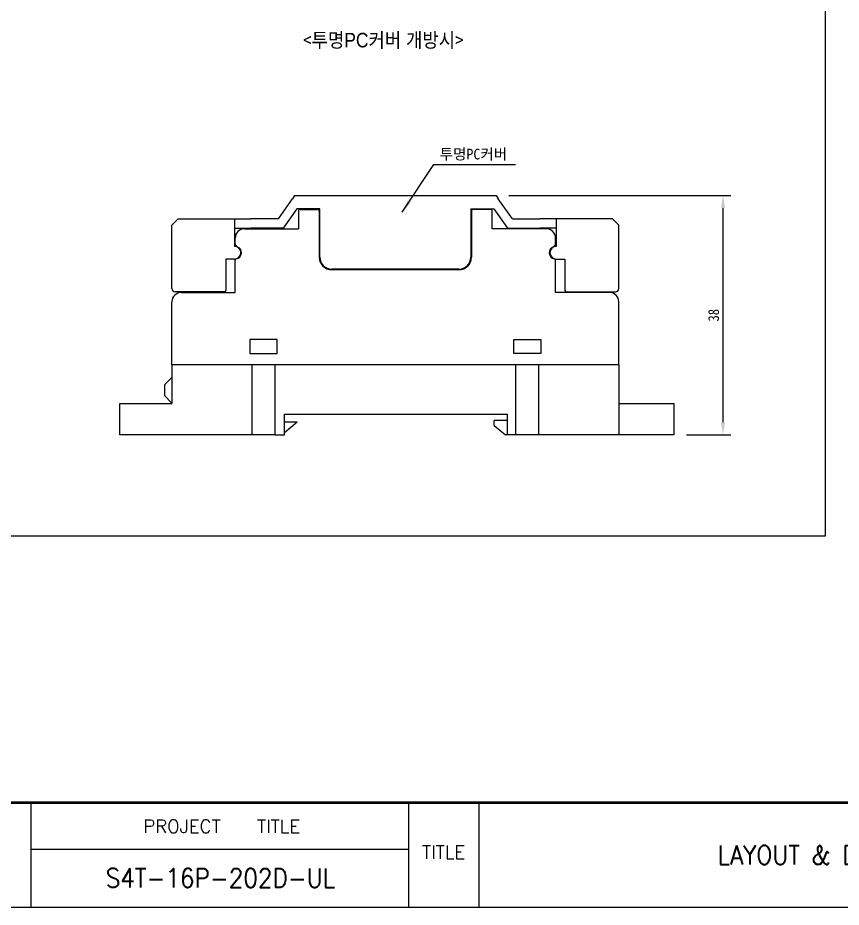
# Model space of a CAD drawing. Header units: millimetres. Extents: x 3555 to 3968, y -1583 to -1296.
# Drawn here: x 3630.1 to 3761, y -1582.6 to -1441.4 of the extents above; entities that cross this region are included whole.
import ezdxf
from ezdxf.enums import TextEntityAlignment as Align

# ---------------------------------------------------------------- set-up
doc = ezdxf.new("R2010")
doc.units = ezdxf.units.MM
doc.layers.add('SHEET', color=7, linetype='Continuous')
doc.styles.add('ROMANS', font='romans', dxfattribs={"width": 0.9})
doc.styles.add('굴림', font='', dxfattribs={"width": 0.9})
doc.styles.get('굴림').set_extended_font_data('GulimChe')
doc.dimstyles.new('ISO-25', dxfattribs={"dimtxt": 1.7, "dimasz": 2, "dimexe": 1.25, "dimexo": 2, "dimtad": 1, "dimzin": 9, "dimdsep": 46, "dimtxsty": '굴림', "dimcen": 2.5, "dimclrd": 4, "dimclre": 4, "dimclrt": 4, "dimadec": 0, "dimazin": 0, "dimtfac": 1, "dimtmove": 0, "dimatfit": 3, "dimfxl": 1, "dimarcsym": 0})

# ---------------------------------------------------------------- blocks, each defined once
blk = doc.blocks.new('*D38')
at = {"color": 4, "lineweight": -2, "ltscale": 0.3, "transparency": 16777216}
for p, q in [((3708.14, -1469.62), (3743.44, -1469.62)), ((3742.19, -1505.62), (3742.19, -1471.62)), ((3736.38, -1507.62), (3743.44, -1507.62))]:
    blk.add_line(p, q, dxfattribs=at)
at = {"color": 4, "ltscale": 0.3, "transparency": 16777216}
for points in [[(3741.86, -1471.62), (3742.52, -1471.62), (3742.19, -1469.62)], [(3741.86, -1505.62), (3742.52, -1505.62), (3742.19, -1507.62)]]:
    blk.add_solid(points, dxfattribs=at)
at = {"layer": 'DEFPOINTS', "color": 0, "ltscale": 0.3, "transparency": 16777216}
for p in [(3706.14, -1469.62), (3742.19, -1469.62), (3734.38, -1507.62)]:
    blk.add_point(p, dxfattribs=at)
at = {"color": 4, "ltscale": 0.3, "transparency": 16777216, "insert": (3740.7, -1488.62), "char_height": 1.7, "attachment_point": 5, "rotation": 90, "style": '굴림'}
blk.add_mtext('38', dxfattribs=at)

msp = doc.modelspace()

# ---------------------------------------------------------------- linework, layer by layer
for p, q in [((3671.542, -1473.298), (3673.769, -1470.118)), ((3674.119, -1469.618), (3673.769, -1470.118)), ((3674.119, -1469.618), (3706.139, -1469.618)), ((3706.139, -1469.618), (3706.489, -1470.118)), ((3708.716, -1473.298), (3706.489, -1470.118)), ((3674.479, -1471.718), (3672.323, -1474.798)), ((3678.129, -1471.718), (3674.479, -1471.718)), ((3674.729, -1472.118), (3674.729, -1474.898)), ((3675.029, -1471.818), (3677.729, -1471.818)), ((3678.029, -1472.118), (3678.029, -1479.398)), ((3678.129, -1479.398), (3678.129, -1471.718)), ((3702.129, -1471.718), (3702.129, -1479.398)), ((3702.129, -1471.718), (3705.778, -1471.718)), ((3702.229, -1472.118), (3702.229, -1479.398)), ((3705.229, -1471.818), (3702.529, -1471.818)), ((3705.529, -1474.898), (3705.529, -1472.118)), ((3705.778, -1471.718), (3707.935, -1474.798)), ((3655.629, -1473.298), (3654.629, -1474.298)), ((3654.629, -1484.398), (3654.629, -1474.298)), ((3655.629, -1473.298), (3664.579, -1473.298)), ((3664.579, -1473.298), (3667.179, -1473.298)), ((3664.579, -1473.298), (3664.579, -1477.698)), ((3671.542, -1473.298), (3667.179, -1473.298)), ((3708.716, -1473.298), (3713.079, -1473.298)), ((3715.679, -1473.298), (3713.079, -1473.298)), ((3715.679, -1473.298), (3715.679, -1477.698)), ((3724.629, -1473.298), (3715.679, -1473.298)), ((3725.629, -1474.298), (3724.629, -1473.298)), ((3725.629, -1484.398), (3725.629, -1474.298)), ((3664.579, -1474.798), (3667.179, -1474.798)), ((3666.179, -1474.898), (3674.729, -1474.898)), ((3672.323, -1474.798), (3667.179, -1474.798)), ((3714.079, -1474.898), (3705.529, -1474.898)), ((3707.935, -1474.798), (3713.079, -1474.798)), ((3715.679, -1474.798), (3713.079, -1474.798)), ((3664.679, -1477.284), (3664.679, -1476.398)), ((3715.579, -1477.284), (3715.579, -1476.398)), ((3663.179, -1479.698), (3663.179, -1484.698)), ((3664.579, -1479.698), (3663.179, -1479.698)), ((3664.679, -1484.998), (3664.679, -1479.881)), ((3715.579, -1484.998), (3715.579, -1479.881)), ((3715.679, -1479.698), (3717.079, -1479.698)), ((3717.079, -1479.698), (3717.079, -1484.698)), ((3700.229, -1481.298), (3680.029, -1481.298)), ((3700.229, -1481.398), (3680.029, -1481.398)), ((3662.979, -1484.898), (3655.129, -1484.898)), ((3656.129, -1484.998), (3664.679, -1484.998)), ((3724.129, -1484.998), (3715.579, -1484.998)), ((3717.279, -1484.898), (3725.129, -1484.898)), ((3654.629, -1496.478), (3654.629, -1486.498)), ((3725.629, -1496.478), (3725.629, -1486.498)), ((3667.029, -1492.478), (3667.029, -1494.678)), ((3671.329, -1492.478), (3667.029, -1492.478)), ((3671.329, -1494.678), (3671.329, -1492.478)), ((3708.929, -1494.678), (3708.929, -1492.478)), ((3708.929, -1492.478), (3713.229, -1492.478)), ((3713.229, -1492.478), (3713.229, -1494.678)), ((3667.029, -1494.678), (3671.329, -1494.678)), ((3713.229, -1494.678), (3708.929, -1494.678)), ((3725.629, -1496.478), (3654.629, -1496.478)), ((3654.629, -1496.478), (3654.629, -1502.618)), ((3667.329, -1496.478), (3654.629, -1496.478)), ((3667.329, -1496.478), (3667.329, -1507.618)), ((3671.029, -1507.618), (3671.029, -1496.478)), ((3709.229, -1496.478), (3671.029, -1496.478)), ((3709.229, -1496.478), (3709.229, -1507.618)), ((3712.929, -1507.618), (3712.929, -1496.478)), ((3725.629, -1496.478), (3712.929, -1496.478)), ((3725.629, -1496.478), (3725.629, -1507.618)), ((3654.629, -1498.495), (3653.429, -1499.695)), ((3653.429, -1499.695), (3653.429, -1501.361)), ((3646.379, -1502.618), (3648.379, -1502.618)), ((3646.379, -1507.618), (3646.379, -1502.618)), ((3648.379, -1502.618), (3654.629, -1502.618)), ((3653.429, -1501.361), (3654.629, -1502.561)), ((3725.629, -1502.618), (3732.379, -1502.618)), ((3732.379, -1502.618), (3734.379, -1502.618)), ((3734.379, -1502.618), (3734.379, -1507.618)), ((3672.529, -1507.618), (3672.529, -1504.318)), ((3672.529, -1504.318), (3707.929, -1504.318)), ((3705.829, -1506.118), (3705.829, -1505.318)), ((3707.929, -1505.318), (3705.829, -1505.318)), ((3707.929, -1507.618), (3707.929, -1504.318)), ((3674.529, -1505.618), (3672.529, -1507.318)), ((3674.529, -1505.618), (3672.529, -1505.618)), ((3705.829, -1506.118), (3707.629, -1507.618)), ((3667.329, -1507.618), (3646.379, -1507.618)), ((3671.029, -1507.618), (3667.329, -1507.618)), ((3671.029, -1507.618), (3672.529, -1507.618)), ((3707.929, -1507.618), (3707.629, -1507.618)), ((3709.229, -1507.618), (3707.929, -1507.618)), ((3712.929, -1507.618), (3709.229, -1507.618)), ((3725.629, -1507.618), (3712.929, -1507.618)), ((3732.379, -1507.618), (3725.629, -1507.618)), ((3734.379, -1507.618), (3732.379, -1507.618)), ((3632.205, -1566.005), (3632.205, -1582.62)), ((3692.238, -1566.005), (3692.238, -1582.62)), ((3703.409, -1566.005), (3703.409, -1582.62)), ((3632.205, -1573.381), (3692.238, -1573.381))]:
    msp.add_line(p, q)
at = {"color": 0, "lineweight": 50}
msp.add_line((3554.537, -1566.005), (3967.594, -1566.005), dxfattribs=at)
at = {"color": 4}
msp.add_lwpolyline([(3562.129, -1357.116), (3758.391, -1357.116), (3758.391, -1523.707), (3562.129, -1523.707)], close=True, dxfattribs=at)
for centre, radius, start, end in [((3675.029, -1472.118), 0.3, 90, 180), ((3677.729, -1472.118), 0.3, 0, 90), ((3702.529, -1472.118), 0.3, 90, 180), ((3705.229, -1472.118), 0.3, 0, 90), ((3666.179, -1476.398), 1.5, 90, 180), ((3714.079, -1476.398), 1.5, 0, 90), ((3664.579, -1478.698), 1, 270, 90), ((3665.179, -1477.284), 0.5, 180, 250.52878), ((3664.679, -1478.698), 1, 279.59407, 70.52878), ((3715.579, -1478.698), 1, 109.47122, 260.40593), ((3715.679, -1478.698), 1, 90, 270), ((3715.079, -1477.284), 0.5, 289.47122, 0), ((3664.879, -1479.881), 0.2, 99.59407, 180), ((3680.029, -1479.398), 2, 180, 270), ((3680.029, -1479.398), 1.9, 180, 270), ((3700.229, -1479.398), 1.9, 270, 0), ((3700.229, -1479.398), 2, 270, 0), ((3715.379, -1479.881), 0.2, 0, 80.40593), ((3655.129, -1484.398), 0.5, 180, 270), ((3656.129, -1486.498), 1.5, 90, 180), ((3662.979, -1484.698), 0.2, 270, 0), ((3717.279, -1484.698), 0.2, 180, 270), ((3724.129, -1486.498), 1.5, 0, 90), ((3725.129, -1484.398), 0.5, 270, 0)]:
    msp.add_arc(centre, radius, start, end)
at = {"layer": 'SHEET'}
msp.add_line((3554.537, -1582.62), (3967.594, -1582.62), dxfattribs=at)

# ---------------------------------------------------------------- texts
at = {"insert": (3688.219, -1445.06), "char_height": 2.3, "attachment_point": 5, "style": '굴림'}
msp.add_mtext('<투명{\\fﾱﾼﾸﾲￃﾼ|b0|i0|c129|p49;PC}커버{\\fﾱﾼﾸﾲￃﾼ|b0|i0|c129|p49; }개방시>', dxfattribs=at)
at = {"color": 4, "insert": (3697.161, -1464.066), "char_height": 1.7, "attachment_point": 7}
msp.add_mtext('{\\fGulimChe|b0|i0|c129|p49;투명PC커버}', dxfattribs=at)
at = {"layer": 'SHEET', "style": 'ROMANS'}
for s, p in [('PROJECT   TITLE', (3662.544, -1569.777)), ('TITLE', (3697.793, -1573.89))]:
    msp.add_text(s, height=2.1074, dxfattribs=at).set_placement(p, align=Align.MIDDLE)
at = {"layer": 'SHEET', "color": 0, "style": 'ROMANS', "width": 0.9}
for s, p in [('LAYOUT & DIAGRAM', (3758.81, -1574.312)), ('S4T-16P-202D-UL', (3662.334, -1577.986))]:
    msp.add_text(s, height=3, dxfattribs=at).set_placement(p, align=Align.MIDDLE)

# ---------------------------------------------------------------- dimensions: what is measured, and where the dimension line sits
at = {"ltscale": 0.3}
dim = msp.add_linear_dim(base=(3742.19, -1469.618), p1=(3734.379, -1507.618), p2=(3706.139, -1469.618), angle=90, dimstyle='ISO-25', override={"dimasz": 2}, dxfattribs=at)
dim.commit()
dim.dimension.update_dxf_attribs({"geometry": '*D38', "text_midpoint": (3740.696, -1488.618)})

# ---------------------------------------------------------------- leaders
msp.add_leader([(3691.205, -1472.277), (3696.24, -1464.691), (3709.196, -1464.691)], dimstyle='ISO-25', override={"dimasz": 2}, dxfattribs=at)

doc.saveas('drawing.dxf')
